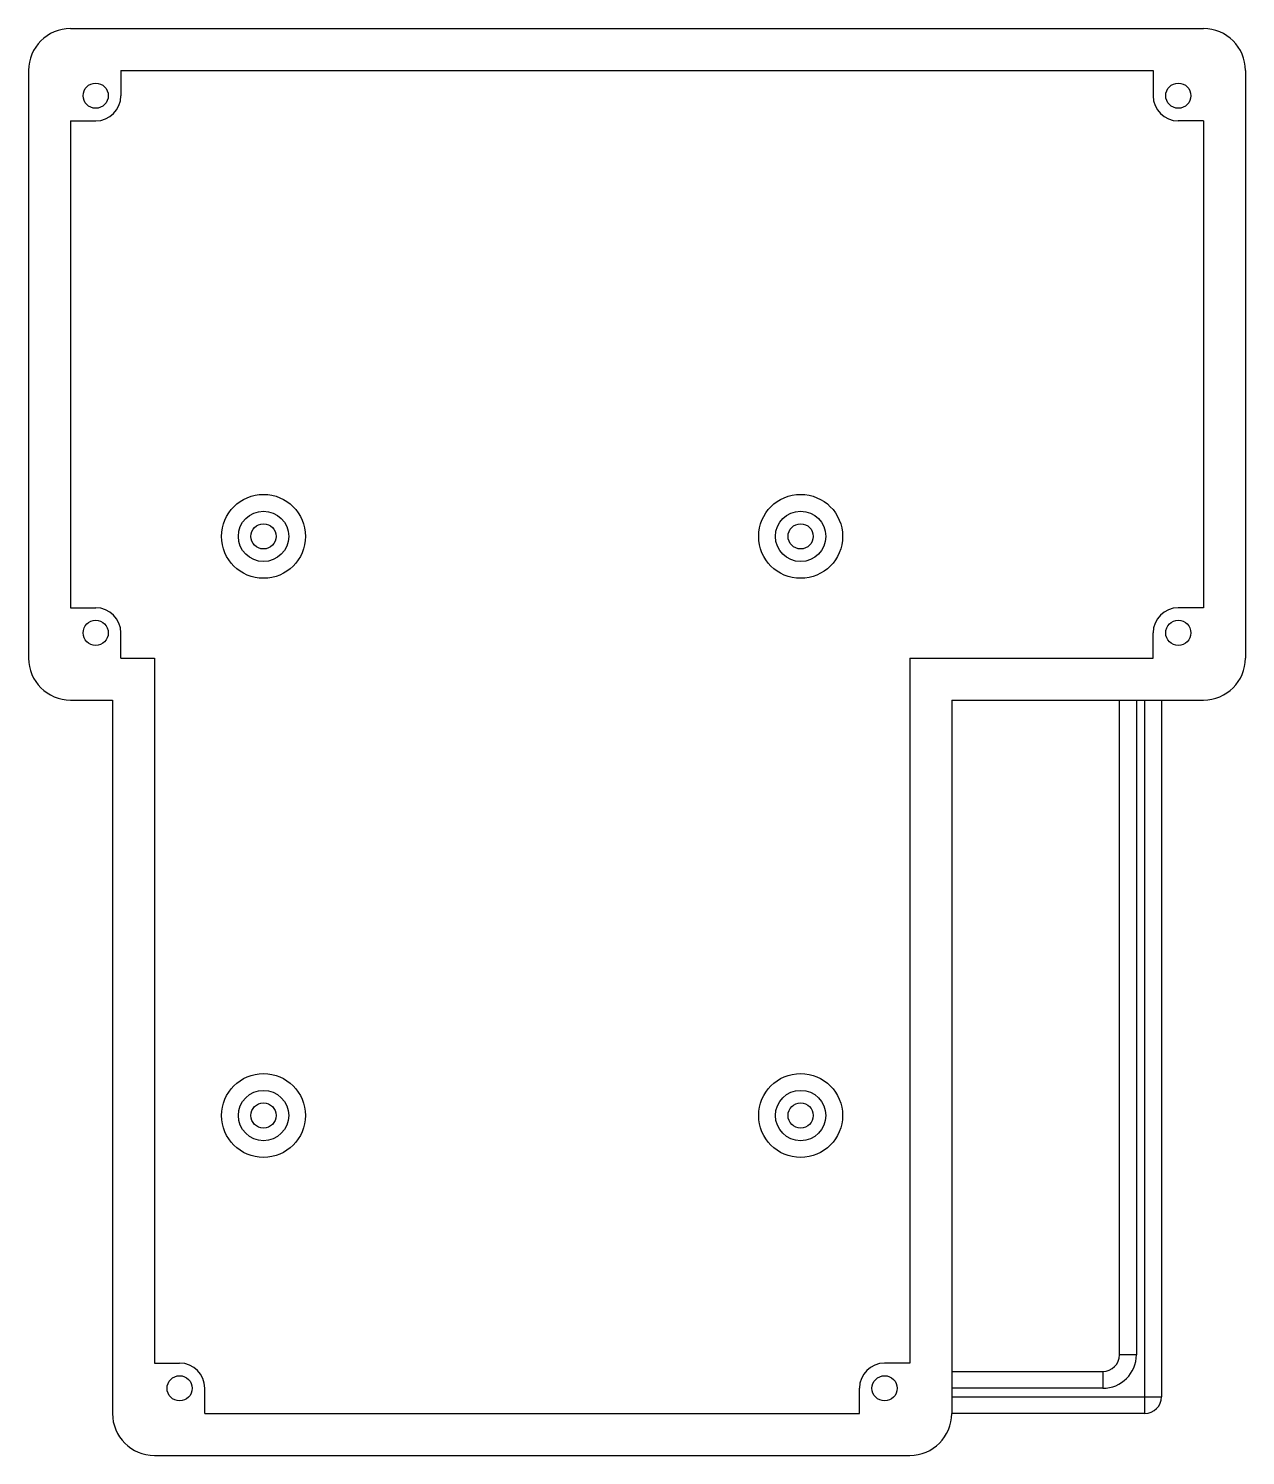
# Model space of a CAD drawing. Header units: millimetres. Extents: x -60 to 85, y -45 to 125.
import ezdxf

# ---------------------------------------------------------------- set-up
doc = ezdxf.new("R2010")
doc.units = ezdxf.units.MM

msp = doc.modelspace()

# ---------------------------------------------------------------- linework, layer by layer
at = {"color": 7, "linetype": 'Continuous', "lineweight": 25}
for p, q in [((-55, 125), (80, 125)), ((-60, 120), (-60, 50)), ((-49, 120), (74, 120)), ((-49, 120), (-49, 117)), ((74, 120), (74, 117)), ((85, 120), (85, 50)), ((-55, 114), (-52, 114)), ((-55, 114), (-55, 56)), ((80, 114), (77, 114)), ((80, 114), (80, 56)), ((-55, 56), (-52, 56)), ((80, 56), (77, 56)), ((-49, 50), (-49, 53)), ((74, 50), (74, 53)), ((-49, 50), (-45, 50)), ((-45, 50), (-45, -34)), ((45, 50), (45, -34)), ((45, 50), (74, 50)), ((-55, 45), (-50, 45)), ((-50, 45), (-50, -40)), ((50, 45), (80, 45)), ((50, 45), (50, -40)), ((70, -33), (70, 45)), ((72, 45), (72, -33)), ((73, -40), (73, 45)), ((75, 45), (75, -38)), ((-45, -34), (-42, -34)), ((45, -34), (42, -34)), ((72, -33), (70, -33)), ((50, -35), (68, -35)), ((68, -35), (68, -37)), ((-39, -40), (-39, -37)), ((39, -40), (39, -37)), ((68, -37), (50, -37)), ((50, -38), (75, -38)), ((-39, -40), (39, -40)), ((73, -40), (50, -40)), ((-45, -45), (45, -45))]:
    msp.add_line(p, q, dxfattribs=at)
for centre, radius in [((-52, 117), 1.5), ((77, 117), 1.5), ((-32, 64.5), 5), ((32, 64.5), 5), ((-32, 64.5), 3), ((32, 64.5), 3), ((-32, 64.5), 1.5), ((32, 64.5), 1.5), ((-52, 53), 1.5), ((77, 53), 1.5), ((-32, -4.5), 5), ((32, -4.5), 5), ((-32, -4.5), 3), ((32, -4.5), 3), ((-32, -4.5), 1.5), ((32, -4.5), 1.5), ((-42, -37), 1.5), ((42, -37), 1.5)]:
    msp.add_circle(centre, radius, dxfattribs=at)
for centre, radius, start, end in [((-55, 120), 5, 90, 180), ((80, 120), 5, 0, 90), ((-52, 117), 3, 270, 0), ((77, 117), 3, 180, 270), ((-52, 53), 3, 0, 90), ((77, 53), 3, 90, 180), ((-55, 50), 5, 180, 270), ((80, 50), 5, 270, 0), ((-42, -37), 3, 0, 90), ((42, -37), 3, 90, 180), ((68, -33), 4, 270, 0), ((68, -33), 2, 270, 0), ((73, -38), 2, 270, 0), ((-45, -40), 5, 180, 270), ((45, -40), 5, 270, 0)]:
    msp.add_arc(centre, radius, start, end, dxfattribs=at)

doc.saveas('drawing.dxf')
